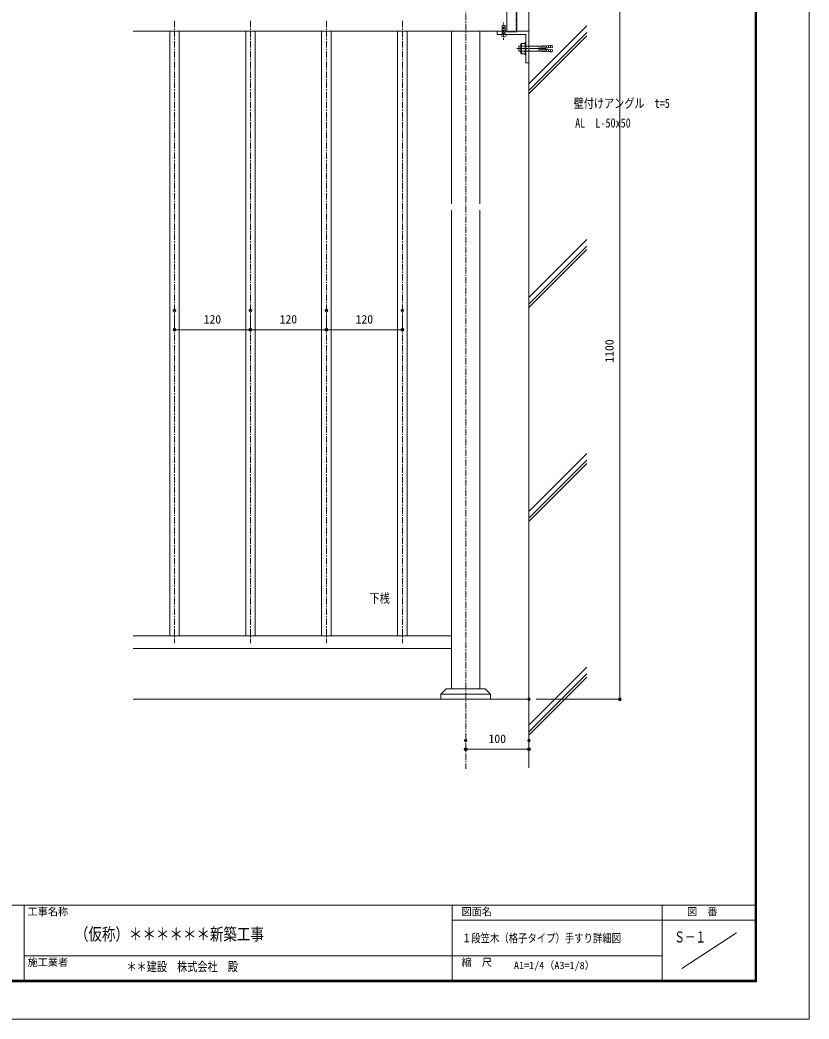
# Model space of a CAD drawing. Units: millimetres, scale not verified. Extents: x -1682 to 1682, y -1188 to 1188.
# Drawn here: x 435 to 1682, y -1188 to 390 of the extents above; entities that cross this region are included whole.
import ezdxf
from ezdxf.enums import TextEntityAlignment as Align

# ---------------------------------------------------------------- set-up
doc = ezdxf.new("R2010")
doc.units = ezdxf.units.MM
doc.header["$LTSCALE"] = 8
doc.header["$PDMODE"] = 32
doc.header["$PDSIZE"] = 4
for name, pattern in [('USER1', [2, 1.25, -0.25, 0.25, -0.25]), ('USER3', [0.375, 0.25, -0.125]), ('USER6', [0.25, 0.125, -0.125]), ('USER7', [2.3, 2, -0.1, 0.1, -0.1])]:
    doc.linetypes.add(name, pattern=pattern)
for name, color, linetype, lineweight in [('0-0_0', 7, 'Continuous', 18), ('0-1_DEFPOINTS', 7, 'Continuous', 18), ('0-6_WAKU', 7, 'Continuous', 18), ('0-A_6ﾊｯﾁﾝｸﾞ', 4, 'Continuous', 18), ('0-B_51破線ｱﾙﾐ', 3, 'USER3', 18), ('0-C_2躯体線', 4, 'Continuous', 18), ('0-E_3中心線', 2, 'USER1', 18), ('1-0_1手摺寸法', 7, 'Continuous', 18), ('1-1_42ｱﾙﾐ部品', 6, 'Continuous', 18), ('1-8_WHITE', 7, 'Continuous', 18)]:
    doc.layers.add(name, color=color, linetype=linetype, lineweight=lineweight)
doc.layers.add('0-3_MOJI', color=7, linetype='Continuous')
doc.styles.add('ＭＳ ゴシック', font='')
doc.styles.get('ＭＳ ゴシック').set_extended_font_data('MS Gothic')

# ---------------------------------------------------------------- blocks, each defined once
blk = doc.blocks.new('A$C43F735A4')
at = {"layer": '0-A_6ﾊｯﾁﾝｸﾞ'}
for p, q in [((5, 15.421), (1, 14.952)), ((5, 15.421), (1, 14.952)), ((5, 14.011), (1, 13.542)), ((5, 14.011), (1, 13.542)), ((5, 12.602), (1, 12.132)), ((5, 12.602), (1, 12.132)), ((5, 11.192), (1, 10.723)), ((5, 11.192), (1, 10.723)), ((1.25, 14.993), (1.664, 15.993)), ((1.25, 5.993), (1.25, 14.993)), ((4.336, 15.993), (1.664, 15.993)), ((4.75, 14.993), (4.336, 15.993)), ((4.75, 5.993), (4.75, 14.993)), ((0, 5.493), (0, 5.793)), ((5.8, 5.993), (0.2, 5.993)), ((5, 9.782), (1, 9.313)), ((5, 9.782), (1, 9.313)), ((5, 8.373), (1, 7.904)), ((5, 8.373), (1, 7.904)), ((5, 7.055), (1, 6.586)), ((5, 7.055), (1, 6.586)), ((4, 3.493), (2, 3.493)), ((6, 5.493), (6, 5.793))]:
    blk.add_line(p, q, dxfattribs=at)
for centre, radius, start, end in [((0.2, 5.793), 0.2, 90, 180), ((2, 5.493), 2, 180, 270), ((4, 5.493), 2, 270, 0), ((5.8, 5.793), 0.2, 0, 90)]:
    blk.add_arc(centre, radius, start, end, dxfattribs=at)
at = {"layer": '0-B_51破線ｱﾙﾐ'}
blk.add_line((3, 0), (3, 19.154), dxfattribs=at)
blk = doc.blocks.new('_ORIGIN2')
at = {"layer": '0-0_0'}
blk.add_line((-0.5, 0), (-1, 0), dxfattribs=at)
for radius in [0.5, 0.25]:
    blk.add_circle((0, 0), radius, dxfattribs=at)
blk = doc.blocks.new('D28')
at = {"layer": '0-1_DEFPOINTS'}
for p in [(1281.301, -324.138), (1381.301, -324.138), (1381.301, -337.994)]:
    blk.add_point(p, dxfattribs=at)
at = {"layer": '1-0_1手摺寸法'}
for p, q in [((1281.301, -335.638), (1281.301, -337.994)), ((1285.901, -337.994), (1376.701, -337.994)), ((1381.301, -335.638), (1381.301, -337.994))]:
    blk.add_line(p, q, dxfattribs=at)
at = {"layer": '1-0_1手摺寸法', "xscale": 4.6, "yscale": 4.6, "rotation": 180}
blk.add_blockref('_ORIGIN2', (1281.301, -337.994), dxfattribs=at)
at = {"layer": '1-0_1手摺寸法', "xscale": 4.6, "yscale": 4.6}
blk.add_blockref('_ORIGIN2', (1381.301, -337.994), dxfattribs=at)
at = {"layer": '1-0_1手摺寸法', "style": 'ＭＳ ゴシック'}
blk.add_text('100', height=13.49, dxfattribs=at).set_placement((1317.501, -332.244), align=Align.BOTTOM_LEFT)
blk = doc.blocks.new('D31')
at = {"layer": '0-1_DEFPOINTS'}
for p in [(1361.301, 841.05), (1524.855, 841.05), (1381.301, -258.95)]:
    blk.add_point(p, dxfattribs=at)
at = {"layer": '1-0_1手摺寸法'}
for p, q in [((1372.801, 841.05), (1524.855, 841.05)), ((1524.855, -254.35), (1524.855, 836.45)), ((1392.801, -258.95), (1524.855, -258.95))]:
    blk.add_line(p, q, dxfattribs=at)
at = {"layer": '1-0_1手摺寸法', "xscale": 4.6, "yscale": 4.6}
for p, rotation in [((1524.855, 841.05), 90), ((1524.855, -258.95), 270)]:
    blk.add_blockref('_ORIGIN2', p, dxfattribs=dict(at, rotation=rotation))
at = {"layer": '1-0_1手摺寸法', "style": 'ＭＳ ゴシック'}
blk.add_text('1100', height=13.49, rotation=90, dxfattribs=at).set_placement((1519.105, 272.65), align=Align.BOTTOM_LEFT)
blk = doc.blocks.new('D51')
at = {"layer": '0-1_DEFPOINTS'}
for p in [(821.301, 355.03), (941.301, 355.03), (941.301, 324.609)]:
    blk.add_point(p, dxfattribs=at)
at = {"layer": '1-0_1手摺寸法'}
for p, q in [((821.301, 343.53), (821.301, 324.609)), ((941.301, 343.53), (941.301, 324.609)), ((825.901, 324.609), (936.701, 324.609))]:
    blk.add_line(p, q, dxfattribs=at)
at = {"layer": '1-0_1手摺寸法', "xscale": 4.6, "yscale": 4.6, "rotation": 180}
blk.add_blockref('_ORIGIN2', (821.301, 324.609), dxfattribs=at)
at = {"layer": '1-0_1手摺寸法', "xscale": 4.6, "yscale": 4.6}
blk.add_blockref('_ORIGIN2', (941.301, 324.609), dxfattribs=at)
at = {"layer": '1-0_1手摺寸法', "style": 'ＭＳ ゴシック'}
blk.add_text('120', height=13.49, dxfattribs=at).set_placement((867.501, 330.359), align=Align.BOTTOM_LEFT)
blk = doc.blocks.new('D52')
at = {"layer": '0-1_DEFPOINTS'}
for p in [(941.301, 355.03), (1061.301, 355.03), (1061.301, 324.609)]:
    blk.add_point(p, dxfattribs=at)
at = {"layer": '1-0_1手摺寸法'}
for p, q in [((941.301, 343.53), (941.301, 324.609)), ((1061.301, 343.53), (1061.301, 324.609)), ((945.901, 324.609), (1056.701, 324.609))]:
    blk.add_line(p, q, dxfattribs=at)
at = {"layer": '1-0_1手摺寸法', "xscale": 4.6, "yscale": 4.6, "rotation": 180}
blk.add_blockref('_ORIGIN2', (941.301, 324.609), dxfattribs=at)
at = {"layer": '1-0_1手摺寸法', "xscale": 4.6, "yscale": 4.6}
blk.add_blockref('_ORIGIN2', (1061.301, 324.609), dxfattribs=at)
at = {"layer": '1-0_1手摺寸法', "style": 'ＭＳ ゴシック'}
blk.add_text('120', height=13.49, dxfattribs=at).set_placement((987.501, 330.359), align=Align.BOTTOM_LEFT)
blk = doc.blocks.new('D53')
at = {"layer": '0-1_DEFPOINTS'}
for p in [(1061.301, 355.03), (1181.301, 355.03), (1181.301, 324.609)]:
    blk.add_point(p, dxfattribs=at)
at = {"layer": '1-0_1手摺寸法'}
for p, q in [((1061.301, 343.53), (1061.301, 324.609)), ((1181.301, 343.53), (1181.301, 324.609)), ((1065.901, 324.609), (1176.701, 324.609))]:
    blk.add_line(p, q, dxfattribs=at)
at = {"layer": '1-0_1手摺寸法', "xscale": 4.6, "yscale": 4.6, "rotation": 180}
blk.add_blockref('_ORIGIN2', (1061.301, 324.609), dxfattribs=at)
at = {"layer": '1-0_1手摺寸法', "xscale": 4.6, "yscale": 4.6}
blk.add_blockref('_ORIGIN2', (1181.301, 324.609), dxfattribs=at)
at = {"layer": '1-0_1手摺寸法', "style": 'ＭＳ ゴシック'}
blk.add_text('120', height=13.49, dxfattribs=at).set_placement((1107.501, 330.359), align=Align.BOTTOM_LEFT)

msp = doc.modelspace()

# ---------------------------------------------------------------- linework, layer by layer
at = {"layer": '0-0_0'}
for p, q in [((1204.562, 418.107), (1204.562, 371.107)), ((1220.562, 418.107), (1220.562, 371.107)), ((1204.562, 372.107), (614.294, 372.107)), ((1117.062, 372.107), (1117.062, 99.581)), ((1162.062, 99.581), (1162.062, 372.107)), ((1220.562, 371.107), (1204.562, 371.107)), ((1117.062, 89.753), (1117.062, -666.689)), ((1162.062, -666.689), (1162.062, 89.753)), ((1178.562, -674.689), (1100.562, -674.689))]:
    msp.add_line(p, q, dxfattribs=at)
at = {"layer": '0-0_0', "linetype": 'USER6'}
for p, q in [((1219.562, 417.107), (1219.562, 372.107)), ((1219.562, 372.107), (1204.562, 372.107))]:
    msp.add_line(p, q, dxfattribs=at)
at = {"layer": '0-0_0'}
msp.add_lwpolyline([(1178.562, -682.893), (1100.562, -682.893), (1100.562, -674.689), (1108.562, -666.689), (1170.562, -666.689), (1178.562, -674.689)], close=True, dxfattribs=at)
at = {"layer": '0-1_DEFPOINTS', "color": 5}
for p, q in [((1682, -1188), (1682, 1188)), ((-1682, -1188), (1682, -1188))]:
    msp.add_line(p, q, dxfattribs=at)
at = {"layer": '0-6_WAKU'}
for p, q in [((1596.8, -1126.8), (1596.8, 1130.8)), ((1597.4, -1127.4), (1597.4, 1131.4)), ((1598, -1128), (1598, 1132)), ((1598.6, -1128.6), (1598.6, 1132.6)), ((1599.2, -1129.2), (1599.2, 1133.2)), ((-1602, -1008), (1598, -1008)), ((442, -1008), (442, -1128)), ((1118, -1008), (1118, -1128)), ((1450, -1008), (1450, -1128)), ((1118, -1032), (1598, -1032)), ((1480.833, -1108), (1567.167, -1052)), ((442, -1088), (1450, -1088)), ((-1603.2, -1129.2), (1599.2, -1129.2)), ((-1602.6, -1128.6), (1598.6, -1128.6)), ((-1602, -1128), (1598, -1128)), ((-1601.4, -1127.4), (1597.4, -1127.4)), ((-1600.8, -1126.8), (1596.8, -1126.8))]:
    msp.add_line(p, q, dxfattribs=at)
at = {"layer": '0-C_2躯体線'}
for p, q in [((1239.562, 476.339), (1239.562, -791.43)), ((1239.562, 289.312), (1331.15, 380.9)), ((1239.562, 278.703), (1331.15, 370.292)), ((1239.562, 273.409), (1331.15, 364.998)), ((1239.562, -48.445), (1331.15, 43.144)), ((1239.562, -59.054), (1331.15, 32.535)), ((1239.562, -64.347), (1331.15, 27.241)), ((1239.562, -386.202), (1331.15, -294.613)), ((1239.562, -396.81), (1331.15, -305.222)), ((1239.562, -402.104), (1331.15, -310.515)), ((1239.562, -723.958), (1331.15, -632.37)), ((1239.562, -734.567), (1331.15, -642.978)), ((1239.562, -739.861), (1331.15, -648.272)), ((1239.562, -682.893), (614.294, -682.893))]:
    msp.add_line(p, q, dxfattribs=at)
at = {"layer": '0-E_3中心線'}
for p, q in [((1139.562, 495.607), (1139.562, -792.622)), ((679.562, 388.494), (679.562, -594.603)), ((799.562, 388.494), (799.562, -594.603)), ((919.562, 388.494), (919.562, -594.603)), ((1039.562, 388.494), (1039.562, -594.603))]:
    msp.add_line(p, q, dxfattribs=at)
at = {"layer": '0-E_3中心線', "linetype": 'USER7'}
msp.add_line((1220.178, 344.607), (1266.976, 344.607), dxfattribs=at)
at = {"layer": '1-1_42ｱﾙﾐ部品'}
for p, q in [((1204.562, 372.107), (1189.562, 372.107)), ((1189.562, 372.107), (1189.562, 367.107)), ((1234.562, 367.107), (1189.562, 367.107)), ((1239.562, 372.107), (1220.562, 372.107)), ((1234.562, 322.107), (1234.562, 367.107)), ((1239.562, 322.107), (1239.562, 372.107)), ((1223.379, 348.607), (1226.577, 348.607)), ((1223.379, 348.607), (1223.379, 340.607)), ((1226.577, 350.607), (1226.577, 338.607)), ((1227.577, 352.607), (1227.577, 336.607)), ((1227.577, 352.607), (1233.577, 352.607)), ((1227.577, 348.607), (1233.577, 348.607)), ((1233.577, 354.607), (1233.577, 334.607)), ((1233.577, 354.607), (1234.562, 354.607)), ((1234.562, 354.607), (1234.562, 334.607)), ((1234.562, 348.588), (1255.393, 348.638)), ((1255.393, 348.638), (1258.388, 348.81)), ((1255.594, 345.143), (1255.393, 348.638)), ((1258.388, 348.81), (1258.588, 345.33)), ((1258.416, 348.311), (1261.411, 348.484)), ((1258.75, 348.331), (1261.411, 348.484)), ((1261.383, 348.983), (1264.378, 349.156)), ((1261.383, 348.983), (1261.583, 345.503)), ((1261.717, 349.002), (1264.712, 349.175)), ((1264.712, 349.175), (1264.912, 345.693)), ((1264.74, 348.676), (1267.401, 348.83)), ((1264.74, 348.676), (1267.317, 348.825)), ((1267.373, 349.329), (1270.368, 349.502)), ((1267.373, 349.329), (1267.573, 345.849)), ((1270.368, 349.502), (1270.568, 346.021)), ((1270.396, 349.002), (1273.391, 349.175)), ((1273.363, 349.674), (1276.375, 349.848)), ((1273.363, 349.674), (1273.563, 346.194)), ((1276.574, 346.396), (1276.375, 349.848)), ((1223.379, 340.607), (1226.577, 340.607)), ((1227.577, 340.607), (1233.577, 340.607)), ((1227.577, 336.607), (1233.577, 336.607)), ((1233.577, 334.607), (1234.562, 334.607)), ((1234.562, 340.607), (1255.624, 340.607)), ((1255.122, 345.107), (1276.577, 346.354)), ((1255.122, 344.107), (1255.122, 345.107)), ((1255.122, 344.107), (1276.577, 342.861)), ((1255.594, 344.072), (1255.393, 340.577)), ((1255.393, 340.577), (1258.388, 340.405)), ((1258.388, 340.405), (1258.588, 343.885)), ((1258.416, 340.904), (1261.411, 340.731)), ((1258.75, 340.884), (1261.411, 340.731)), ((1261.383, 340.232), (1261.583, 343.712)), ((1261.383, 340.232), (1264.378, 340.059)), ((1261.717, 340.213), (1264.712, 340.04)), ((1264.712, 340.04), (1264.912, 343.522)), ((1264.74, 340.539), (1267.401, 340.385)), ((1264.74, 340.539), (1267.317, 340.39)), ((1267.373, 339.886), (1267.573, 343.366)), ((1267.373, 339.886), (1270.368, 339.713)), ((1270.368, 339.713), (1270.568, 343.194)), ((1270.396, 340.213), (1273.391, 340.04)), ((1273.363, 339.541), (1273.563, 343.021)), ((1273.363, 339.541), (1276.375, 339.367)), ((1276.574, 342.819), (1276.375, 339.367)), ((1234.562, 322.107), (1239.562, 322.107)), ((1117.062, -582.893), (614.294, -582.893)), ((1117.062, -602.893), (614.294, -602.893))]:
    msp.add_line(p, q, dxfattribs=at)
for centre, radius, start, end in [((1229.077, 350.607), 2.5, 126.8699, 233.1301), ((1235.077, 344.607), 8.5, 151.92751, 208.07249), ((1229.077, 338.607), 2.5, 126.8699, 233.1301)]:
    msp.add_arc(centre, radius, start, end, dxfattribs=at)
at = {"layer": '1-8_WHITE'}
for p, q in [((672.062, 372.107), (672.062, -582.893)), ((687.062, 372.107), (687.062, -582.893)), ((792.062, 372.107), (792.062, -582.893)), ((807.062, 372.107), (807.062, -582.893)), ((912.062, 372.107), (912.062, -582.893)), ((927.062, 372.107), (927.062, -582.893)), ((1032.062, 372.107), (1032.062, -582.893)), ((1047.062, 372.107), (1047.062, -582.893))]:
    msp.add_line(p, q, dxfattribs=at)

# ---------------------------------------------------------------- block references
at = {"layer": '0-3_MOJI', "xscale": 1.428571, "yscale": 1.428571}
msp.add_blockref('A$C43F735A4', (1195.276, 358.546), dxfattribs=at)
at = {"layer": '1-0_1手摺寸法'}
for name in ['D31', 'D51', 'D52', 'D53', 'D28']:
    msp.add_blockref(name, (-141.739, -423.942), dxfattribs=at)

# ---------------------------------------------------------------- texts
at = {"layer": '0-0_0', "style": 'ＭＳ ゴシック'}
for s, height, width, p in [('壁付けアングル\u3000t=5', 14.66, 0.8, (1310.182, 246.613)), ('AL\u3000L-50x50', 14.66, 0.8, (1312.558, 215.628)), ('下桟', 14.66, 0.8, (987.752, -535.16)), ('（仮称）＊＊＊＊＊＊新築工事', 19.55, 0.8, (522.245, -1069.614)), ('１段笠木（格子タイプ）手すり詳細図', 13.2, 0.8, (1133.667, -1070.887)), ('Ｓ－１', 17.6, 0.7, (1469.017, -1072.441)), ('＊＊建設\u3000株式会社\u3000殿', 14.66, 0.8, (603.728, -1116.921))]:
    msp.add_text(s, height=height, dxfattribs=dict(at, width=width)).set_placement(p, align=Align.BOTTOM_LEFT)
msp.add_text('A1=1/4（A3=1/8）', height=11.73, dxfattribs=at).set_placement((1215.845, -1112.711), align=Align.BOTTOM_LEFT)
at = {"layer": '0-3_MOJI', "style": 'ＭＳ ゴシック'}
for s, p in [('工事名称', (447.508, -1027.794)), ('図面名', (1133.108, -1027.794)), ('図  番', (1489.423, -1027.794)), ('施工業者', (447.508, -1107.794)), ('縮  尺', (1133.108, -1107.794))]:
    msp.add_text(s, height=11.73, dxfattribs=at).set_placement(p, align=Align.BOTTOM_LEFT)

doc.saveas('drawing.dxf')
